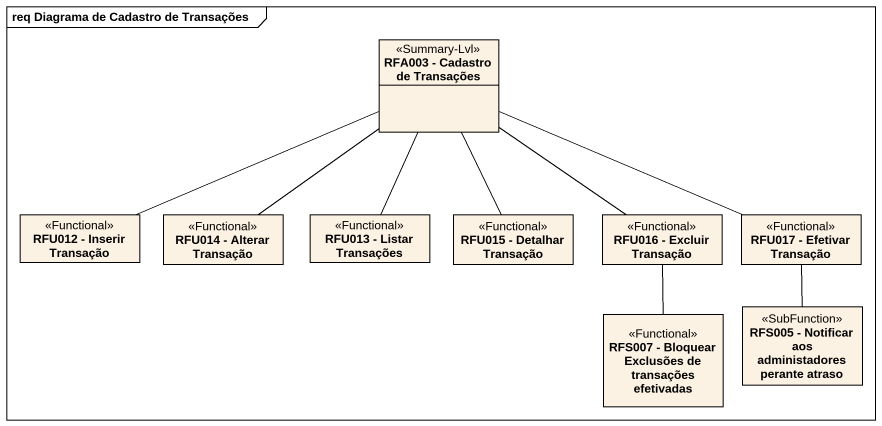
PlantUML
@startuml
mainframe req Diagrama de Cadastro de Transações
hide circle
hide empty members
class "RFA003 - Cadastro de Transações" as RFA003_Cadastro_de <<Summary-Lvl>>
class "RFU012 - Inserir Transação" as RFU012_Inserir_Transação <<Functional>>
class "RFU014 - Alterar Transação" as RFU014_Alterar_Transação <<Functional>>
class "RFU013 - Listar Transações" as RFU013_Listar_Transações <<Functional>>
class "RFU015 - Detalhar Transação" as RFU015_Detalhar_Transação <<Functional>>
class "RFU016 - Excluir Transação" as RFU016_Excluir_Transação <<Functional>>
class "RFU017 - Efetivar Transação" as RFU017_Efetivar_Transação <<Functional>>
class "RFS007 - Bloquear Exclusões de transações efetivadas" as RFS007_Bloquear_Exclusões <<Functional>>
class "RFS005 - Notificar aos administadores perante atraso" as RFS005_Notificar_aos <<SubFunction>>
RFU012_Inserir_Transação -right- RFA003_Cadastro_de
RFU014_Alterar_Transação -up- RFA003_Cadastro_de
RFU013_Listar_Transações -up- RFA003_Cadastro_de
RFU015_Detalhar_Transação -up- RFA003_Cadastro_de
RFU016_Excluir_Transação -up- RFA003_Cadastro_de
RFU017_Efetivar_Transação -left- RFA003_Cadastro_de
RFS007_Bloquear_Exclusões -up- RFU016_Excluir_Transação
RFS005_Notificar_aos -up- RFU017_Efetivar_Transação
@enduml
